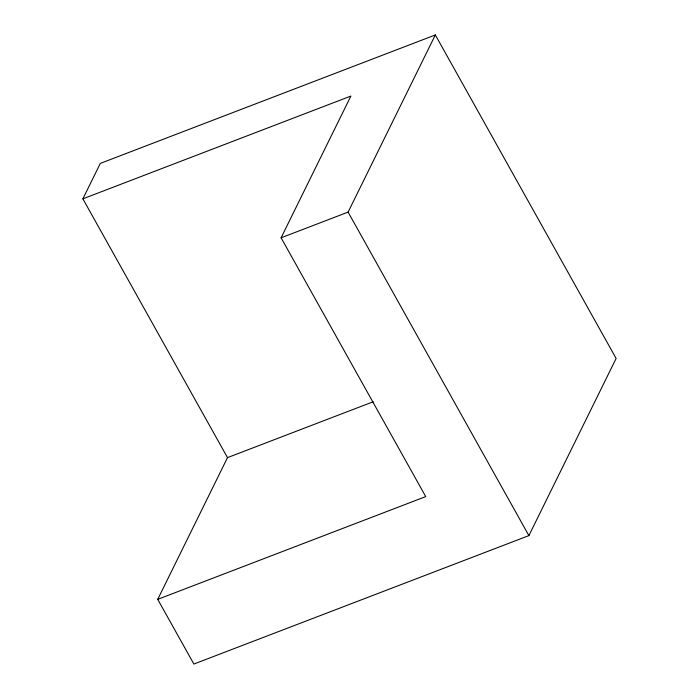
<?xml version="1.0" encoding="UTF-8"?>
<svg xmlns="http://www.w3.org/2000/svg" width="699" height="699" viewBox="0 0 699 699"><rect width="100%" height="100%" fill="white"/><g stroke="black" fill="none" stroke-linecap="round" stroke-linejoin="round"><path stroke-width="1.05" d="M227.507 457.627L82.875 198.831L100.315 163.391L435.337 34.95L616.125 358.447L528.89 535.609L193.876 664.05L157.721 599.349L227.507 457.627L373.231 401.75M157.721 599.349L425.735 496.596L281.094 237.8L350.881 96.069L82.875 198.831M281.094 237.8L348.102 212.112L435.337 34.95M348.102 212.112L528.89 535.609"/></g></svg>
